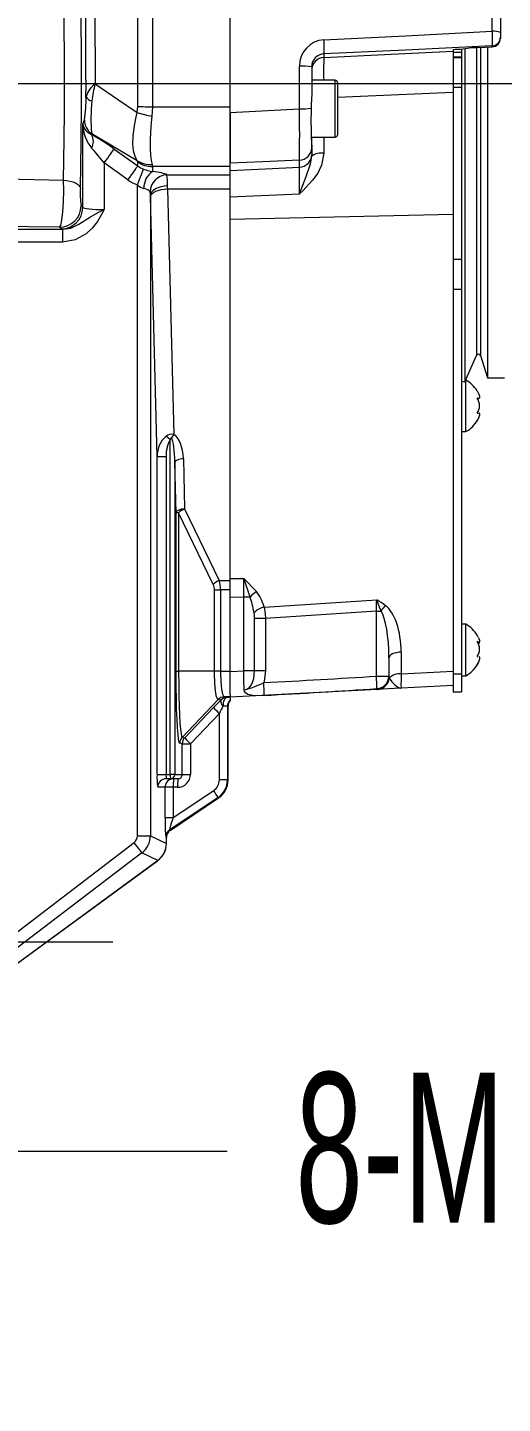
# Model space of a CAD drawing. Header units: millimetres. Extents: x 26 to 585, y 36 to 406.
# Drawn here: x 126.68 to 137.76, y 351.98 to 384.06 of the extents above; entities that cross this region are included whole.
import ezdxf

# ---------------------------------------------------------------- set-up
doc = ezdxf.new("R2010")
doc.units = ezdxf.units.MM
doc.styles.add('SLDTEXTSTYLE0', font='TXT', dxfattribs={"width": 0.605})
doc.dimstyles.new('SLDDIMSTYLE0', dxfattribs={"dimtxt": 3.5, "dimasz": 3.5, "dimexe": 0, "dimexo": 0.0625, "dimgap": 0.875, "dimtad": 1, "dimtoh": 1, "dimlfac": 10, "dimrnd": 1e-09, "dimzin": 12, "dimdsep": 46, "dimtxsty": 'SLDTEXTSTYLE0', "dimsah": 1, "dimcen": 0.09, "dimadec": 0, "dimazin": 0, "dimtfac": 1, "dimtdec": 3, "dimtofl": 0, "dimtmove": 0, "dimatfit": 3, "dimfxl": 1, "dimfrac": 2, "dimtolj": 1, "dimtzin": 12, "dimarcsym": 0})
doc.dimstyles.new('SLDDIMSTYLE4', dxfattribs={"dimtxt": 3.5, "dimasz": 3.5, "dimexe": 0, "dimexo": 0.0625, "dimgap": 0.875, "dimtad": 0, "dimtih": 1, "dimtoh": 1, "dimlfac": 10, "dimrnd": 1e-09, "dimzin": 12, "dimdsep": 46, "dimtxsty": 'SLDTEXTSTYLE0', "dimblk1": 'NONE', "dimsah": 1, "dimcen": 0, "dimadec": 0, "dimazin": 0, "dimtfac": 1, "dimtdec": 3, "dimtmove": 0, "dimatfit": 3, "dimldrblk": 'NONE', "dimfxl": 1, "dimfrac": 2, "dimtolj": 1, "dimtzin": 12, "dimarcsym": 0})

# ---------------------------------------------------------------- blocks, each defined once
blk = doc.blocks.new('*D4')
at = {"color": 7, "linetype": 'Continuous', "lineweight": 0, "transparency": 16777216}
for p, q in [((115.108, 371.096), (115.108, 397.429)), ((187.405, 390.692), (187.405, 397.429)), ((115.108, 395.929), (187.405, 395.929))]:
    blk.add_line(p, q, dxfattribs=at)
for points in [[(115.108, 395.929), (118.608, 395.39), (118.608, 396.467)], [(187.405, 395.929), (183.905, 396.467), (183.905, 395.39)]]:
    blk.add_solid(points, dxfattribs=at)
at = {"color": 7, "linetype": 'Continuous', "lineweight": 0, "transparency": 16777216, "insert": (147.249, 400.441), "char_height": 3.5, "attachment_point": 1, "style": 'SLDTEXTSTYLE0'}
blk.add_mtext('723', dxfattribs=at)
blk = doc.blocks.new('*D6')
at = {"color": 7, "linetype": 'Continuous', "lineweight": 0, "transparency": 16777216}
for p, q in [((129.597, 392.296), (46.208, 392.296)), ((47.708, 392.296), (47.708, 258.446)), ((109.367, 258.446), (46.208, 258.446))]:
    blk.add_line(p, q, dxfattribs=at)
for points in [[(47.708, 392.296), (47.17, 388.796), (48.247, 388.796)], [(47.708, 258.446), (48.247, 261.946), (47.17, 261.946)]]:
    blk.add_solid(points, dxfattribs=at)
at = {"color": 7, "linetype": 'Continuous', "lineweight": 0, "transparency": 16777216, "insert": (43.196, 318.019), "char_height": 3.5, "attachment_point": 1, "rotation": 90, "style": 'SLDTEXTSTYLE0'}
blk.add_mtext('1338.5', dxfattribs=at)
blk = doc.blocks.new('*D7')
at = {"color": 7, "linetype": 'Continuous', "lineweight": 0, "transparency": 16777216}
for p, q in [((176.289, 382.746), (54.402, 382.746)), ((55.902, 382.746), (55.902, 362.746)), ((104.053, 362.746), (54.402, 362.746))]:
    blk.add_line(p, q, dxfattribs=at)
for points in [[(55.902, 382.746), (55.363, 379.246), (56.44, 379.246)], [(55.902, 362.746), (56.44, 366.246), (55.363, 366.246)]]:
    blk.add_solid(points, dxfattribs=at)
at = {"color": 7, "linetype": 'Continuous', "lineweight": 0, "transparency": 16777216, "insert": (51.39, 368.739), "char_height": 3.5, "attachment_point": 1, "rotation": 90, "style": 'SLDTEXTSTYLE0'}
blk.add_mtext('200', dxfattribs=at)
blk = doc.blocks.new('*D15')
at = {"color": 7, "linetype": 'Continuous', "lineweight": 0, "transparency": 16777216}
for p, q in [((118.508, 346.006), (125.34, 357.865)), ((125.34, 357.865), (131.34, 357.865)), ((118.208, 345.486), (118.508, 346.006))]:
    blk.add_line(p, q, dxfattribs=at)
blk.add_solid([(118.508, 346.006), (120.722, 348.77), (119.789, 349.308)], dxfattribs=at)
at = {"color": 7, "linetype": 'Continuous', "lineweight": 0, "transparency": 16777216, "char_height": 3.5, "attachment_point": 1, "style": 'SLDTEXTSTYLE0'}
for s, insert in [('8-M', (132.928, 359.694)), ('6', (141.201, 359.694)), (' Thru', (143.869, 359.694))]:
    blk.add_mtext(s, dxfattribs=dict(at, insert=insert))
blk = doc.blocks.new('_NONE')
blk = doc.blocks.new('SW_CENTERMARKSYMBOL_1')
at = {"color": 0, "linetype": 'Continuous', "lineweight": 0}
for p, q in [((0, 0.7), (0, 8.35)), ((0, 0), (0, 0.35)), ((-0.7, 0), (-11.055, 0)), ((0, 0), (-0.35, 0)), ((0, 0), (0, -0.35)), ((0, 0), (0.35, 0)), ((0.7, 0), (13.56, 0)), ((0, -0.7), (0, -10.671))]:
    blk.add_line(p, q, dxfattribs=at)

msp = doc.modelspace()

# ---------------------------------------------------------------- linework, layer by layer
at = {"color": 8, "linetype": 'Continuous', "lineweight": 15}
for p, q in [((129.253254, 382.219062), (129.253254, 392.18776)), ((129.5974, 392.296264), (129.5974, 382.212994)), ((137.153686, 383.590625), (137.153686, 376.416335)), ((137.247295, 383.596406), (137.247295, 376.410888)), ((133.85822, 381.688795), (133.85822, 382.830785)), ((133.59252, 381.503783), (133.59252, 381.128738)), ((133.85822, 381.503783), (133.85822, 381.688795)), ((131.408221, 379.589997), (136.604629, 379.709373)), ((135.392521, 368.991587), (136.604629, 369.055114)), ((129.920129, 365.045653), (129.920266, 365.045653))]:
    msp.add_line(p, q, dxfattribs=at)
at = {"color": 7, "linetype": 'Continuous', "lineweight": 15}
for p, q in [((131.408221, 382.212994), (131.408221, 392.296264)), ((137.518687, 383.971224), (137.518687, 385.408721)), ((137.708221, 385.350797), (137.708221, 383.944581)), ((137.708221, 383.944581), (137.708221, 383.831666)), ((137.708221, 383.831666), (137.708221, 383.809612)), ((133.59252, 383.443532), (133.59252, 383.364139)), ((136.604629, 383.534632), (136.604629, 383.488283)), ((136.604629, 383.488283), (136.804629, 383.488283)), ((136.604629, 383.488283), (136.604629, 383.379541)), ((136.604629, 383.379541), (136.804629, 383.379541)), ((136.604629, 383.379541), (136.604629, 383.363674)), ((136.604629, 383.363674), (136.804629, 383.363674)), ((136.604629, 383.363674), (136.604629, 382.672928)), ((136.60822, 383.534823), (136.60822, 383.542333)), ((136.804629, 383.555351), (136.804629, 383.488283)), ((136.804629, 383.488283), (136.804629, 383.379541)), ((136.804629, 383.379541), (136.804629, 383.363674)), ((136.804629, 383.363674), (136.804629, 382.672928)), ((136.881874, 383.567438), (136.881874, 375.796268)), ((137.192518, 383.592186), (137.518687, 383.610449)), ((137.404631, 383.604417), (137.404631, 375.896261)), ((137.518687, 383.610449), (137.518687, 383.632503)), ((137.519405, 383.609925), (137.518687, 383.610449)), ((133.023922, 382.164369), (133.023922, 383.160279)), ((133.308221, 383.147106), (133.308221, 382.508407)), ((133.85822, 382.830785), (133.308221, 382.830785)), ((133.908219, 382.780788), (133.908219, 381.724856)), ((136.604629, 382.672928), (136.804629, 382.672928)), ((136.604629, 382.672928), (136.604629, 378.662989)), ((136.804629, 382.672928), (136.804629, 378.662989)), ((129.240529, 382.079373), (129.253254, 382.219062)), ((129.5974, 382.212994), (129.584674, 381.992374)), ((129.5974, 382.212994), (131.408221, 382.212994)), ((131.408221, 380.819533), (131.408221, 382.212994)), ((131.408221, 382.081971), (133.023922, 382.164369)), ((131.408221, 382.081971), (131.408221, 380.894254)), ((127.971206, 381.807611), (128.00848, 381.906483)), ((127.971206, 379.865084), (127.971206, 381.807611)), ((128.178502, 381.583796), (128.173236, 381.569824)), ((133.297567, 381.503783), (133.85822, 381.503783)), ((133.308221, 381.267283), (133.308221, 381.503783)), ((133.908219, 381.724856), (133.908219, 381.553791)), ((128.69995, 381.225333), (129.253254, 380.831943)), ((133.308221, 381.26776), (133.308221, 381.261144)), ((133.308221, 381.243644), (133.308221, 381.096587)), ((129.023824, 380.509255), (128.47052, 380.902658)), ((128.47052, 380.902658), (128.47052, 379.815421)), ((129.253254, 380.831943), (129.253254, 380.926392)), ((131.408221, 380.819533), (129.5974, 380.819533)), ((129.5974, 380.819533), (129.5974, 380.703066)), ((131.408221, 380.62558), (131.408221, 380.819533)), ((133.023922, 380.801544), (133.023922, 380.966113)), ((133.308221, 381.096587), (133.308221, 381.060348)), ((129.927708, 380.62558), (131.408221, 380.62558)), ((131.408221, 380.295716), (131.408221, 380.62558)), ((131.408221, 380.108784), (131.408221, 380.60808)), ((129.247896, 365.217004), (129.247896, 380.389653)), ((129.547484, 380.147729), (129.547484, 365.217004)), ((129.947726, 380.295716), (131.408221, 380.295716)), ((129.947726, 380.295716), (130.092661, 374.572108)), ((131.408221, 380.108784), (131.408221, 380.295716)), ((133.023922, 380.178473), (131.408221, 380.108784)), ((127.930532, 379.905758), (127.971206, 379.865084)), ((129.701889, 374.055348), (129.548276, 380.121694)), ((131.408221, 379.589997), (131.408221, 380.108784)), ((131.408221, 371.212504), (131.408221, 379.589997)), ((115.618193, 379.355846), (127.50021, 379.355846)), ((127.431218, 379.40645), (122.716519, 379.462633)), ((127.471889, 379.365776), (127.431218, 379.40645)), ((127.50021, 379.355846), (127.50021, 379.056249)), ((127.50021, 379.056249), (115.618193, 379.056249)), ((136.604629, 378.662989), (136.804629, 378.662989)), ((136.604629, 378.662989), (136.604629, 378.515837)), ((136.804629, 378.662989), (136.804629, 377.963922)), ((136.604629, 378.228114), (136.604629, 377.963922)), ((136.60822, 378.51542), (136.60822, 378.228698)), ((136.604629, 377.963922), (136.804629, 377.963922)), ((136.604629, 377.963922), (136.604629, 368.990002)), ((136.804629, 377.963922), (136.804629, 368.990002)), ((136.881874, 375.796268), (137.153686, 376.416335)), ((137.247295, 376.410888), (137.404631, 375.896261)), ((136.804629, 375.817082), (136.881874, 375.796268)), ((136.904631, 375.839827), (136.900971, 375.839827)), ((136.904631, 375.245986), (136.904631, 375.839827)), ((137.404631, 375.896261), (137.804631, 375.896261)), ((137.168581, 375.409398), (137.194211, 375.409398)), ((136.904631, 374.639831), (136.904631, 375.245986)), ((137.163899, 375.067947), (137.191332, 375.071929)), ((137.191332, 375.075207), (137.169133, 375.075207)), ((130.011944, 366.646264), (130.011944, 374.45303)), ((136.804629, 374.639831), (136.904631, 374.639831)), ((129.701889, 366.646264), (129.701889, 374.055348)), ((129.701889, 374.055348), (129.912082, 374.055348)), ((129.912082, 374.055348), (129.912082, 366.646264)), ((130.117042, 373.916683), (130.117042, 366.646264)), ((130.146621, 372.748599), (130.117042, 373.916683)), ((130.316768, 374.003694), (130.346347, 372.83561)), ((130.346347, 372.83561), (131.153379, 371.165345)), ((130.146621, 369.053362), (130.146621, 372.748599)), ((130.204926, 372.748599), (130.146621, 372.748599)), ((130.204926, 372.748599), (130.204926, 369.053088)), ((131.011955, 371.078334), (130.204926, 372.748599)), ((131.153379, 371.165345), (131.408221, 371.165345)), ((131.408221, 371.212504), (131.72392, 371.216331)), ((131.408221, 370.947824), (131.408221, 371.212504)), ((131.041835, 369.053088), (131.041835, 370.947824)), ((131.041835, 370.947824), (131.183256, 370.947824)), ((131.183256, 370.947824), (131.183256, 369.053088)), ((131.408221, 370.947824), (131.183256, 370.947824)), ((131.408221, 369.053088), (131.408221, 370.947824)), ((131.72392, 370.778559), (131.408221, 370.774732)), ((131.871579, 370.778559), (131.72392, 370.778559)), ((131.72392, 369.061992), (131.72392, 370.778559)), ((132.202611, 370.547745), (134.823922, 370.720384)), ((131.972207, 369.061992), (131.972207, 370.285747)), ((132.228343, 370.285747), (131.972207, 370.285747)), ((134.816072, 370.456181), (132.228343, 370.285747)), ((132.228343, 370.285747), (132.228343, 369.061992)), ((134.816072, 368.935583), (134.816072, 370.456181)), ((134.816072, 370.456181), (134.924267, 370.456181)), ((136.904631, 370.146261), (136.804629, 370.146261)), ((136.904631, 370.085547), (136.904631, 370.146261)), ((136.904631, 368.946264), (136.904631, 370.085547)), ((137.170676, 369.729171), (137.200172, 369.729171)), ((135.108222, 369.365738), (135.108222, 368.935583)), ((135.392521, 369.497071), (135.392521, 368.991587)), ((137.163899, 369.392834), (137.184546, 369.393132)), ((131.041835, 369.053088), (130.204926, 369.053088)), ((131.183256, 369.053088), (131.041835, 369.053088)), ((131.183256, 369.053088), (131.408221, 369.053088)), ((131.408221, 369.045446), (131.72392, 369.061992)), ((131.408221, 368.504415), (131.408221, 369.053088)), ((131.972207, 369.061992), (131.72392, 369.061992)), ((132.228343, 369.061992), (131.972207, 369.061992)), ((134.816072, 368.935583), (135.108222, 368.935583)), ((135.108222, 368.935583), (135.108222, 368.924866)), ((136.604629, 368.990002), (136.804629, 368.990002)), ((136.604629, 368.990002), (136.604629, 368.568788)), ((136.804629, 368.990002), (136.804629, 368.568788)), ((136.804629, 368.946264), (136.904631, 368.946264)), ((134.823922, 368.625269), (131.408221, 368.446265)), ((136.604629, 368.718598), (135.392521, 368.655072)), ((131.124333, 368.390975), (130.288635, 367.511533)), ((131.188546, 368.378458), (131.124584, 368.390951)), ((131.408221, 368.453119), (131.269241, 368.453119)), ((131.269241, 368.453119), (131.333203, 368.440638)), ((131.408221, 368.504415), (131.408221, 368.446265)), ((131.408221, 368.440101), (131.408221, 368.446265)), ((131.408221, 368.422601), (131.408221, 368.383453)), ((136.604629, 368.568788), (136.804629, 368.568788)), ((130.346734, 367.500184), (131.021974, 368.20663)), ((131.156162, 368.068812), (130.480925, 367.362366)), ((131.156162, 366.518817), (131.156162, 368.068812)), ((131.344936, 368.237386), (131.344936, 366.518817)), ((131.358219, 368.235836), (131.344936, 368.237386)), ((131.358219, 366.511736), (131.358219, 368.235479)), ((130.291666, 367.362366), (130.233566, 367.373715)), ((130.288635, 367.511533), (130.346734, 367.500184)), ((130.291666, 366.646264), (130.291666, 367.362366)), ((130.291666, 367.362366), (130.480925, 367.362366)), ((130.480925, 367.362366), (130.480925, 366.646264)), ((129.701889, 366.646264), (129.912082, 366.646264)), ((129.890014, 366.346262), (129.717589, 366.346262)), ((129.890014, 365.642212), (129.890014, 366.346262)), ((130.079273, 366.346262), (129.890014, 366.346262)), ((129.912082, 366.646264), (130.011944, 366.646264)), ((130.017177, 366.546259), (129.917316, 366.546259)), ((130.117042, 366.646264), (130.011944, 366.646264)), ((130.190153, 366.546259), (130.017177, 366.546259)), ((130.179686, 366.346262), (130.079273, 366.346262)), ((130.079273, 366.346262), (130.079273, 365.642212)), ((130.117042, 366.646264), (130.291666, 366.646264)), ((130.291666, 366.646264), (130.480925, 366.646264)), ((131.344936, 366.518817), (131.156162, 366.518817)), ((131.344936, 366.518817), (131.358219, 366.511736)), ((131.123943, 366.10565), (129.99726, 365.355168)), ((130.008678, 365.339873), (131.137834, 366.098247)), ((130.079273, 365.642212), (131.023324, 366.271053)), ((131.137834, 366.098247), (131.123943, 366.10565)), ((129.890014, 365.642212), (130.079273, 365.642212)), ((129.247896, 365.217004), (129.547484, 365.217004)), ((129.547484, 365.217004), (129.920025, 365.032742)), ((129.920129, 365.174363), (129.908619, 365.189777)), ((129.920129, 365.045653), (129.920129, 365.174363)), ((129.920266, 365.045653), (129.920266, 365.17298)), ((129.99726, 365.355168), (130.008678, 365.339873)), ((126.121459, 362.730954), (129.169379, 365.058265)), ((129.351194, 364.820156), (126.303271, 362.492845)), ((129.718635, 364.63841), (129.351194, 364.820156)), ((122.674141, 359.485779), (129.714234, 364.634977)), ((122.67571, 359.487126), (129.715801, 364.636324))]:
    msp.add_line(p, q, dxfattribs=at)
at = {"color": 7, "linetype": 'Continuous', "lineweight": 15, "flags": 128}
for points in [[(127.822117, 391.185663), (127.872003, 391.161356), (127.906827, 391.073535), (127.941177, 390.928088), (127.975781, 390.71909), (128.009377, 390.451644), (128.040818, 390.137432), (128.070859, 389.77202), (128.100083, 389.34494), (128.127385, 388.869391), (128.151844, 388.36473), (128.174127, 387.821148), (128.194619, 387.224887), (128.212495, 386.595724), (128.22719, 385.958383), (128.239194, 385.298834), (128.248639, 384.601579), (128.255073, 383.890734), (128.257994, 383.321355), (128.258974, 382.746671)], [(127.520869, 380.50395), (127.530683, 380.975435), (127.53816, 381.460092), (127.544273, 382.104514), (127.546282, 382.759033), (127.544148, 383.411346), (127.537839, 384.055136), (127.52747, 384.684465), (127.513237, 385.287533), (127.495218, 385.858391), (127.473635, 386.3919), (127.448896, 386.878083), (127.421156, 387.312184), (127.390752, 387.690208), (127.358247, 388.005111), (127.326174, 388.23925), (127.292795, 388.41363), (127.258656, 388.525389)], [(133.59252, 383.775113), (135.49192, 383.870003), (137.518687, 383.971224)], [(137.518687, 383.632503), (135.49192, 383.535002), (133.59252, 383.443532)], [(133.59252, 383.364139), (135.158117, 383.440481), (136.60822, 383.511136)], [(128.258974, 382.746671), (128.784082, 382.388792), (129.240529, 382.079373)], [(133.308221, 382.508407), (133.299778, 382.269106), (133.29692, 382.17784)], [(129.241479, 380.955611), (129.190395, 381.053005), (129.156605, 381.181917), (129.141266, 381.34074), (129.144833, 381.524155), (129.166744, 381.72302), (129.205961, 381.935559), (129.240529, 382.079373)], [(129.584674, 381.992374), (129.568715, 381.843815), (129.55064, 381.625865), (129.540587, 381.423936), (129.539029, 381.239949), (129.546217, 381.083117), (129.561929, 380.958734), (129.585628, 380.868218)], [(129.241479, 380.955611), (128.784082, 381.226919), (128.178502, 381.583796)], [(128.47052, 380.902658), (128.511677, 380.960534), (128.551529, 381.016586), (128.588803, 381.069014), (128.622318, 381.11615), (128.651009, 381.156502), (128.673963, 381.188784), (128.690452, 381.211982), (128.69995, 381.225333)], [(133.59252, 381.128738), (133.539442, 380.849204), (133.449353, 380.665717), (133.330507, 380.498228), (133.10164, 380.252776), (133.025018, 380.17951), (133.023922, 380.178473)], [(129.023824, 380.509255), (129.064981, 380.567143), (129.10483, 380.623184), (129.142107, 380.675612), (129.175622, 380.722747), (129.204313, 380.763099), (129.227267, 380.795393), (129.243756, 380.818579), (129.253254, 380.831943)], [(133.023922, 380.966113), (132.17232, 380.928252), (131.408221, 380.894254)], [(131.408221, 380.726419), (132.226742, 380.764494), (133.023922, 380.801544)], [(133.023922, 380.178473), (133.024553, 380.180226), (133.062781, 380.284999), (133.177216, 380.584131), (133.281682, 380.880592), (133.308221, 381.060348)], [(122.882848, 380.603204), (124.443669, 380.568061), (127.520869, 380.50395)], [(127.431218, 379.40645), (127.455975, 379.445884), (127.484293, 379.570112), (127.506421, 379.759321), (127.520625, 379.993198), (127.525664, 380.251036), (127.520869, 380.50395)], [(127.520869, 380.50395), (127.599365, 380.493424), (127.672956, 380.478201), (127.739666, 380.458651), (127.7977, 380.435334), (127.845503, 380.408845), (127.881784, 380.379925), (127.905572, 380.349324), (127.91623, 380.317889)], [(129.247896, 380.389653), (129.272694, 380.455122), (129.296727, 380.518577), (129.319252, 380.578039), (129.339577, 380.631695), (129.357068, 380.677877), (129.371191, 380.715153), (129.381506, 380.742393), (129.387699, 380.758736)], [(129.547484, 380.147729), (129.558022, 380.19068), (129.582695, 380.23207), (129.62061, 380.270396), (129.670388, 380.304263), (129.73022, 380.332432), (129.797927, 380.35389), (129.871053, 380.367861), (129.946936, 380.373822)], [(129.548276, 380.121694), (129.559065, 380.154679), (129.583911, 380.186472), (129.621915, 380.215917), (129.6717, 380.241952), (129.731468, 380.263636), (129.799057, 380.280195), (129.872025, 380.291019), (129.947726, 380.295716)], [(127.50021, 379.355846), (127.692685, 379.385863), (127.87982, 379.471765), (128.148804, 379.643283), (128.328885, 379.743896), (128.394849, 379.777549), (128.469188, 379.814754), (128.47052, 379.815421)], [(128.47052, 379.815421), (128.469718, 379.813824), (128.439624, 379.75447), (128.311805, 379.533873), (128.192733, 379.380939), (128.050954, 379.249285), (127.791921, 379.107116), (127.50021, 379.056249)], [(137.163899, 375.58981), (137.203697, 375.511537), (137.218837, 375.462303), (137.219269, 375.427232), (137.205956, 375.411127), (137.1799, 375.411961), (137.163899, 375.417934)], [(137.203697, 375.073717), (137.218837, 375.056944), (137.219269, 375.021599), (137.205956, 374.974749), (137.1799, 374.918018), (137.163899, 374.889849)], [(130.042339, 374.485097), (130.037192, 374.491177), (130.034877, 374.49244), (130.032832, 374.492798), (130.030779, 374.49244), (130.028389, 374.491093), (130.025015, 374.487469), (130.017788, 374.472628), (130.011944, 374.45303)], [(130.316768, 374.003694), (130.278916, 374.001346), (130.242432, 373.995934), (130.208639, 373.987649), (130.178753, 373.976813), (130.153863, 373.963783), (130.134861, 373.949061), (130.122436, 373.93317), (130.117042, 373.916683)], [(130.346347, 372.83561), (130.308495, 372.833262), (130.272011, 372.82785), (130.238218, 372.819565), (130.208332, 372.808728), (130.183438, 372.795711), (130.164439, 372.780988), (130.152015, 372.765086), (130.146621, 372.748599)], [(131.72392, 371.216331), (131.725056, 371.215246), (132.019238, 370.909891)], [(131.871579, 370.778559), (131.746517, 371.153305), (131.724546, 371.214602), (131.72392, 371.216331)], [(132.202611, 370.547745), (132.222734, 370.387016), (132.228343, 370.285747)], [(134.924267, 370.456181), (134.875287, 370.586584), (134.824459, 370.719037), (134.823922, 370.720384)], [(131.972207, 370.285747), (131.971011, 370.336411), (131.963266, 370.416413)], [(137.187589, 369.850264), (137.203694, 369.819567), (137.218837, 369.773267), (137.219269, 369.741891), (137.205959, 369.729588), (137.1799, 369.734297), (137.163899, 369.741986)], [(137.184546, 369.699393), (137.203697, 369.699118), (137.218837, 369.719813), (137.218929, 369.728229)], [(135.392521, 369.497071), (135.336278, 369.493411), (135.282622, 369.485173), (135.233478, 369.472633), (135.190607, 369.456265), (135.155554, 369.436643), (135.129578, 369.41447), (135.113607, 369.390545), (135.108222, 369.365738)], [(137.203697, 369.393406), (137.218837, 369.372711), (137.219269, 369.33379), (137.205956, 369.284318), (137.1799, 369.225786), (137.163899, 369.197116)], [(130.233566, 367.373715), (130.219237, 367.399571), (130.205319, 367.470131), (130.192027, 367.584489), (130.179883, 367.738447), (130.168954, 367.935596), (130.159951, 368.165586), (130.153281, 368.414412), (130.148823, 368.680642), (130.146621, 369.053362)], [(130.146621, 369.053362), (130.163638, 369.053219), (130.204926, 369.053088)], [(130.204926, 369.053088), (130.204926, 369.053088), (130.207054, 368.71073), (130.211384, 368.465576), (130.217818, 368.23654), (130.226467, 368.025456), (130.236993, 367.844663), (130.24872, 367.703495), (130.261523, 367.59883), (130.274866, 367.534623), (130.288635, 367.511533), (130.288635, 367.511533)], [(131.124307, 368.390951), (131.124307, 368.390951), (131.116385, 368.394683), (131.088937, 368.455849), (131.066091, 368.586216), (131.048832, 368.782876), (131.042168, 369.000886), (131.041835, 369.053088), (131.041835, 369.053088)], [(131.183256, 369.053088), (131.183604, 369.00662), (131.190366, 368.812177), (131.208063, 368.635438), (131.231529, 368.516181), (131.259964, 368.45778), (131.268249, 368.453334)], [(131.730358, 368.614815), (131.794835, 368.631385), (131.860174, 368.676124), (131.91332, 368.748651), (131.957305, 368.882654), (131.972207, 369.061992)], [(132.228343, 369.061992), (132.19854, 368.818472), (132.189725, 368.787406)], [(132.19812, 368.488035), (132.063428, 368.481992), (131.935106, 368.484292), (131.817461, 368.513141), (131.766079, 368.549035), (131.740058, 368.583308), (131.730358, 368.614791)], [(135.392521, 368.655072), (135.391257, 368.655012), (135.370986, 368.653939), (135.238762, 368.647013), (135.092504, 368.639348), (134.967718, 368.632815), (134.877835, 368.628094)], [(135.117702, 368.893061), (135.18012, 368.809233), (135.247959, 368.735431), (135.31564, 368.678985), (135.381753, 368.655083), (135.391984, 368.655048), (135.392521, 368.655072)], [(131.333203, 368.440638), (131.315015, 368.436477), (131.297518, 368.42489), (131.281377, 368.406306), (131.267206, 368.381427), (131.255541, 368.351195), (131.246827, 368.316756), (131.241394, 368.279443), (131.239448, 368.24064)], [(129.351194, 364.820156), (129.34613, 364.826784), (129.334719, 364.841721), (129.317371, 364.864455), (129.294703, 364.894138), (129.267539, 364.92971), (129.236845, 364.969907), (129.203729, 365.013275), (129.169379, 365.058265)], [(129.92015, 365.031145), (129.9202, 365.034781), (129.920266, 365.045653)], [(129.714234, 364.634977), (129.715032, 364.635573), (129.717425, 364.637325)]]:
    msp.add_lwpolyline(points, dxfattribs=at)
at = {"color": 8, "linetype": 'Continuous', "lineweight": 15, "flags": 128}
msp.add_lwpolyline([(136.60822, 382.54442), (135.158117, 382.482312), (133.908219, 382.428584)], dxfattribs=at)
at = {"color": 7, "linetype": 'Continuous', "lineweight": 15}
for centre, radius, start, end in [((133.630723, 383.169446), 0.60687, 93.609158, 180.865525), ((131.85907, 383.609323), 1.74136, 354.5367437, 5.4632563), ((137.563476, 383.60237), 0.371563, 67.0730648, 96.9233579), ((134.844685, 383.801863), 2.67936, 356.3759547, 3.6240453), ((137.50853, 383.831935), 0.199691, 272.9153917, 359.9227882), ((137.50853, 383.809881), 0.199691, 272.9153917, 359.9227882), ((137.50822, 383.809613), 0.2, 273.2057667, 0), ((133.604693, 383.14731), 0.296472, 92.3531839, 180.0393425), ((133.607742, 383.065005), 0.299521, 92.9130218, 179.9243163), ((137.308905, 380.323977), 3.270281, 92.0395342, 99.2921149), ((133.092381, 381.563271), 1.598475, 82.2397311, 92.4546165), ((128.630457, 382.256078), 0.61537, 127.1334648, 161.7148843), ((130.326917, 382.162135), 2.148969, 164.2162498, 174.9981039), ((133.85822, 382.780786), 0.05, 0, 90), ((125.455567, 382.356381), 2.592252, 350.0054304, 2.0508303), ((128.208488, 382.529037), 0.180923, 206.2037816, 262.9017789), ((131.766981, 381.930931), 3.60523, 173.3328845, 185.5253767), ((130.054107, 384.573505), 2.623472, 251.9338259, 259.6922146), ((129.58502, 391.273371), 9.060385, 267.9015194, 270.0782838), ((133.064059, 384.123987), 1.96003, 268.826621, 276.8231295), ((88.72127, 381.565241), 44.306703, 359.2252063, 0.7747937), ((143.205232, 381.845768), 9.913875, 178.0804795, 183.3424043), ((128.276069, 381.861913), 0.309662, 190.0994838, 250.6047379), ((128.890963, 381.828453), 0.919993, 181.2981037, 219.188234), ((128.40695, 381.910299), 0.398489, 180.5486883, 235.0202868), ((127.884998, 381.404281), 0.332394, 331.7861361, 29.8700325), ((133.85822, 381.553786), 0.05, 270, 0), ((133.010777, 381.263273), 0.297451, 272.5326886, 359.5898223), ((133.528262, 380.770748), 0.363712, 79.8239519, 127.2279321), ((129.548247, 381.442334), 0.575332, 237.7779585, 273.7252314), ((129.597025, 381.425926), 0.606393, 235.4648711, 270.0353561), ((133.010752, 381.098729), 0.297476, 272.5373256, 359.5874987), ((109.737522, 380.490009), 23.288484, 359.2335178, 0.7664822), ((129.775082, 381.795148), 1.106442, 249.505583, 260.7589313), ((129.839571, 380.332696), 0.442517, 123.1792692, 183.0515832), ((129.950184, 380.214913), 0.411281, 93.1327341, 177.6673471), ((129.03866, 380.431064), 0.910078, 356.3938221, 12.3413467), ((130.08335, 380.186781), 2.171082, 176.5379002, 187.4371684), ((129.481101, 380.643916), 0.345014, 227.4735821, 256.0081475), ((129.309437, 380.166722), 0.238803, 355.4382771, 15.7773929), ((127.429621, 379.907361), 0.500913, 270.182638, 359.816678), ((127.470291, 379.866691), 0.500918, 270.1827818, 359.8161923), ((137.19948, 376.396264), 0.05, 17, 156.329489), ((136.564732, 375.227894), 0.7, 30.9511743, 60.9502528), ((136.933664, 375.24294), 0.28919, 322.7628759, 37.2371241), ((136.564732, 375.251772), 0.7, 299.0497472, 330.3850112), ((130.043725, 374.372159), 0.20585, 76.2478637, 130.5955254), ((126.752875, 370.145926), 5.401174, 52.8861951, 54.233441), ((130.807406, 374.100691), 0.85621, 146.5927675, 153.3228391), ((130.502667, 372.423107), 0.441129, 110.7543934, 132.4503707), ((131.309615, 370.752966), 0.440983, 110.7500473, 132.4536391), ((130.741835, 370.947821), 0.3, 0, 25.7887486), ((132.442498, 370.285344), 0.754459, 124.1257399, 139.1763567), ((132.321141, 370.047972), 0.513637, 103.3420922, 134.1665461), ((133.172968, 368.009006), 3.174464, 54.3175016, 58.6628268), ((135.699829, 369.967559), 0.916651, 137.4438117, 147.7881524), ((136.564732, 369.534325), 0.7, 31.0657177, 60.9502528), ((136.564732, 369.534325), 0.7, 26.8893424, 31.0657177), ((136.936977, 369.56741), 0.286305, 322.4281534, 37.5718466), ((136.969963, 369.354935), 0.250036, 320.8625243, 354.9404413), ((136.564732, 369.558203), 0.7, 329.0315032, 333.0492671), ((130.036815, 368.601699), 4.790906, 0.5407918, 3.9962517), ((134.80822, 368.924862), 0.3, 273, 0), ((134.814293, 368.940592), 0.293971, 272.5764379, 359.0237045), ((135.361081, 368.646742), 0.346276, 84.7907914, 134.6561326), ((136.564732, 369.558203), 0.7, 299.0497472, 329.0315032), ((131.047133, 371.128782), 2.605295, 285.219458, 296.0123717), ((129.088474, 368.550634), 3.110276, 358.8467708, 4.3659063), ((135.070236, 364.141433), 4.490597, 92.9020605, 93.1443126), ((134.824345, 368.920305), 0.294619, 273.6073721, 354.6940627), ((131.269073, 368.254164), 0.19917, 90.1349645, 136.6001091), ((131.269351, 368.253479), 0.19964, 90.0313874, 136.4805694), ((131.335421, 368.354397), 0.148833, 170.6962305, 229.8467048), ((131.333361, 368.240913), 0.199725, 90.0451986, 136.474729), ((131.545424, 368.237265), 0.200488, 133.1840287, 179.965541), ((132.13504, 369.156143), 1.463042, 220.4662157, 228.0046484), ((130.433818, 367.37361), 0.200252, 136.4691175, 179.9699389), ((130.491919, 367.36226), 0.200254, 136.4692854, 179.969771), ((131.459856, 368.449773), 1.463133, 220.4670462, 228.0050899), ((131.146847, 366.57147), 1.446892, 177.0369133, 188.9544853), ((129.917447, 366.346401), 0.199858, 90.0377557, 180.0399914), ((130.089875, 366.346398), 0.199861, 90.0386142, 180.0391329), ((130.393916, 366.621339), 0.482478, 177.0387933, 188.9523677), ((130.493998, 366.621351), 0.482697, 177.0415087, 188.9496523), ((130.017102, 366.646199), 0.09994, 270.0431937, 0.0371135), ((131.042398, 366.396131), 0.964415, 171.0444571, 182.9640254), ((131.142811, 366.396131), 0.964415, 171.0444571, 182.9640254), ((129.925646, 365.490002), 1.347197, 27.1926776, 35.4336554), ((130.108912, 365.188879), 0.200294, 123.8786852, 179.7432792), ((130.119906, 365.173596), 0.199778, 152.5383002, 179.7800534), ((130.122675, 365.173224), 0.202409, 152.8064099, 180.0691596), ((129.420588, 365.039214), 0.499474, 306.2644788, 358.8883419), ((129.420597, 365.039213), 0.49947, 306.6346267, 359.2577341), ((129.911475, 365.031269), 0.008676, 359.1820711, 9.7788082), ((129.712133, 364.644445), 0.008871, 306.6225976, 317.1331415)]:
    msp.add_arc(centre, radius, start, end, dxfattribs=at)
at = {"color": 8, "linetype": 'Continuous', "lineweight": 15}
for centre, radius, start, end in [((141.258034, 383.037522), 7.672469, 177.5601859, 181.5440456), ((129.70496, 364.647354), 0.015466, 306.8417135, 314.5042496)]:
    msp.add_arc(centre, radius, start, end, dxfattribs=at)
at = {"color": 7, "linetype": 'Continuous', "lineweight": 15}
for centre, major_axis, ratio, start_param, end_param in [((127.625055, 382.746264), (0, 8.035235), 0.052443102, 4.675404199, 5.694629164), ((127.610537, 382.746264), (0, 6.317921), 0.052411031, 4.3178712, 6.181572577), ((133.30822, 382.746264), (158.373431, 8.276657), 0.003927766, 1.548662394, 1.549752724), ((128.69995, 381.066701), (0.896812, -0.650975), 0.116261334, 1.654988244, 2.280161738), ((128.47052, 380.744015), (-0.494015, 0.656714), 0.117452877, 4.867273353, 5.492446846), ((127.96792, 381.812729), (1.283236, -0.893811), 0.082109459, 0.057129366, 0.192580824), ((129.597399, 381.341032), (0, 0.621488), 0.965424484, 2.530727415, 2.784551226), ((128.312066, 382.296759), (-1.278817, 1.495924), 0.086409303, 3.242329687, 3.377781145), ((129.597399, 381.341032), (0, -1.015416), 0.984818397, 5.672320069, 5.92614388), ((129.247896, 380.596159), (0.7, 0), 0.176263767, 0.240755399, 1.048015914), ((129.247896, 380.202232), (0.3, 0), 0.411282123, 0.240755399, 1.048015914), ((129.538838, 380.034688), (0, 0.2), 0.052407779, 5.162487553, 5.313090991), ((129.93829, 380.034688), (0, 0.6), 0.01746926, 5.162487553, 5.313090991), ((128.47052, 379.867833), (0.5, 0), 0.104815559, 3.193952531, 4.71238898), ((128.47052, 379.368518), (1, 0), 0.052407779, 3.193952531, 3.385883992), ((130.101341, 374.055346), (0.020224, 0.54611), 0.73071532, 0.550653232, 1.597850784), ((130.111808, 374.055346), (0, 0.459202), 0.434941254, 0.523598776, 1.570796327), ((130.017179, 373.884187), (0, 0.620891), 0.161058882, 4.764748858, 6.028841644), ((130.017179, 373.971198), (0, 0.620891), 0.483176645, 4.764748858, 6.028841644), ((130.883256, 370.947821), (0, 0.5), 0.6, 4.71238898, 5.162487553), ((131.70822, 370.777734), (0.003633, 1.000117), 0.015695757, 4.713269103, 5.166421938), ((131.692519, 369.839024), (0.045709, 1.232072), 0.485569372, 5.343166897, 5.783611856), ((131.70822, 369.707693), (0.018559, 1.232264), 0.242988111, 5.328814205, 5.769259164), ((134.80822, 370.454623), (0.019726, 0.602599), 0.01293394, 4.715387321, 5.169559073), ((134.792519, 369.425339), (0.045709, 1.232072), 0.485569372, 4.788644312, 5.962262337), ((134.80822, 369.294008), (0.018559, 1.232264), 0.242988111, 4.77429162, 5.947909646), ((131.70822, 369.06281), (-0.01569, 0.600001), 0.02611427, 3.86862594, 4.710334687), ((131.751818, 369.064683), (11.456527, 0.6), 0.026150084, 4.749252203, 4.981783623), ((135.40822, 368.956307), (0.299532, 0.038741), 0.432507802, 3.08571125, 3.337777027), ((135.40822, 369.256719), (0.015713, 0.601646), 0.016242429, 2.027571381, 3.142869836), ((131.743965, 369.064683), (11.472206, 0.600409), 0.052228785, 4.749253137, 4.981784557), ((134.80822, 369.225274), (-0.01569, 0.600001), 0.02611427, 3.142277416, 3.410302531), ((131.001039, 368.158596), (0.399787, 0.420482), 0.031009204, 1.050304131, 1.485833644), ((131.887221, 369.190907), (0.763346, 0.799614), 0.032551567, 3.156815282, 3.16242481), ((132.031879, 369.053091), (0.763553, 0.599513), 0.031658009, 3.153406327, 3.171658236), ((131.145697, 368.437017), (0.4, 0), 0.01023332, 0.854880435, 1.082906937), ((131.558984, 368.235652), (0.200764, 0), 0.996142937, 2.420298302, 3.140700808), ((131.145697, 368.020779), (0.199744, 0.420637), 0.024071011, 1.032259471, 1.467788983), ((131.145697, 368.237028), (0.2, 0), 0.020466639, 0.087266463, 1.082906937), ((131.458602, 368.223911), (-0.007723, 0.200307), 0.499654927, 1.492003219, 1.493786911), ((130.179686, 366.646264), (0.301239, 0), 0.995886724, 4.71238898, 6.283185307), ((130.190154, 366.646264), (0.101513, 0), 0.985093829, 4.71238898, 6.283185307), ((130.853631, 366.52078), (0.283033, -0.107908), 0.990252243, 5.668866651, 6.644181073), ((130.843163, 366.52078), (0.478984, -0.150106), 0.995970705, 5.60879822, 6.584112643), ((130.85631, 366.513774), (0.443404, -0.236327), 0.995121623, 5.795528096, 6.770842518), ((129.911064, 365.670182), (0.001226, 0.481226), 0.043667608, 1.62905373, 3.083482596), ((130.11079, 365.670182), (0.113422, 0.315057), 0.060639963, 1.681483106, 3.135911972), ((129.047621, 365.217274), (-0.179576, 0.088821), 0.998295112, 2.68293771, 3.600247598), ((129.047621, 365.217274), (0.221675, 0.448174), 0.999660187, 4.253734036, 5.171043924), ((129.820265, 364.971493), (0.099211, 0.203862), 0.061508512, 6.157461968, 6.209821846), ((129.820265, 364.971493), (0.099211, 0.203862), 0.061508512, 6.157461968, 6.209821846), ((130.120677, 365.173257), (0.120114, -0.160871), 0.996185253, 3.091860989, 3.593495044), ((129.719854, 364.941965), (0.063905, 0.412315), 0.460339483, 5.005016128, 5.037157693), ((129.683662, 364.860999), (0.290852, 0.295062), 0.462093835, 4.374247759, 4.383116891)]:
    msp.add_ellipse(centre, major_axis=major_axis, ratio=ratio, start_param=start_param, end_param=end_param, dxfattribs=at)

# ---------------------------------------------------------------- block references
at = {"color": 7, "linetype": 'Continuous', "lineweight": 0}
msp.add_blockref('SW_CENTERMARKSYMBOL_1', (115.10822, 362.746264), dxfattribs=at)

# ---------------------------------------------------------------- dimensions: what is measured, and where the dimension line sits
dim = msp.add_linear_dim(base=(187.40463, 395.928802), p1=(115.10822, 371.095812), p2=(187.40463, 390.691746), text='723', dimstyle='SLDDIMSTYLE0', dxfattribs=at)
dim.commit()
dim.dimension.update_dxf_attribs({"geometry": '*D4', "text_midpoint": (151.256425, 395.928802), "dimtype": 160})
for base, p1, p2, picture, middle in [((47.70822, 258.446264), (129.597399, 392.296264), (109.367191, 258.446264), '*D6', (47.70822, 325.371264)), ((55.901541, 362.746264), (176.288843, 382.746264), (104.053322, 362.746264), '*D7', (55.901541, 372.746264))]:
    dim = msp.add_linear_dim(base=base, p1=p1, p2=p2, angle=90, dimstyle='SLDDIMSTYLE0', dxfattribs=at)
    dim.commit()
    dim.dimension.update_dxf_attribs({"geometry": picture, "text_midpoint": middle, "dimtype": 160})
dim = msp.add_diameter_dim_2p(p1=(118.208456, 345.486321), p2=(118.507985, 346.006208), text='8-M<> Thru', dimstyle='SLDDIMSTYLE4', override={"dimpost": '<>'}, dxfattribs=at)
dim.commit()
dim.dimension.update_dxf_attribs({"geometry": '*D15', "text_midpoint": (144.00337, 357.865043), "dimtype": 163})

doc.saveas('drawing.dxf')
